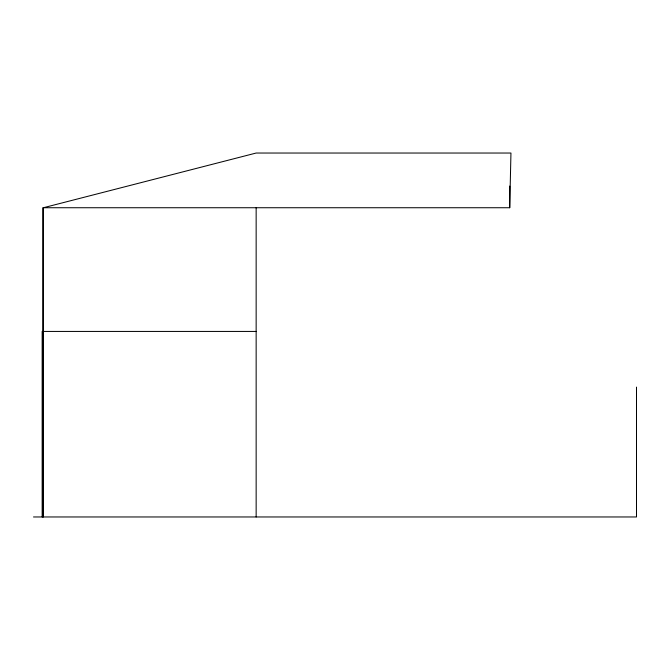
<?xml version="1.0" encoding="UTF-8"?>
<svg xmlns="http://www.w3.org/2000/svg" width="670" height="670" viewBox="0 0 670 670"><rect width="100%" height="100%" fill="white"/><g stroke="black" fill="none" stroke-linecap="round" stroke-linejoin="round"><path stroke-width="1" d="M42.779 516.964L42.779 207.733L509.719 207.733L510.95 153.036L256.149 153.036L43.399 207.733L43.399 516.964M256.149 331.432L42.16 331.432L42.16 516.964M33.5 516.964L636.5 516.964L636.5 387.092M509.719 186.059L509.719 207.733M256.149 207.733L256.149 516.964"/></g></svg>
